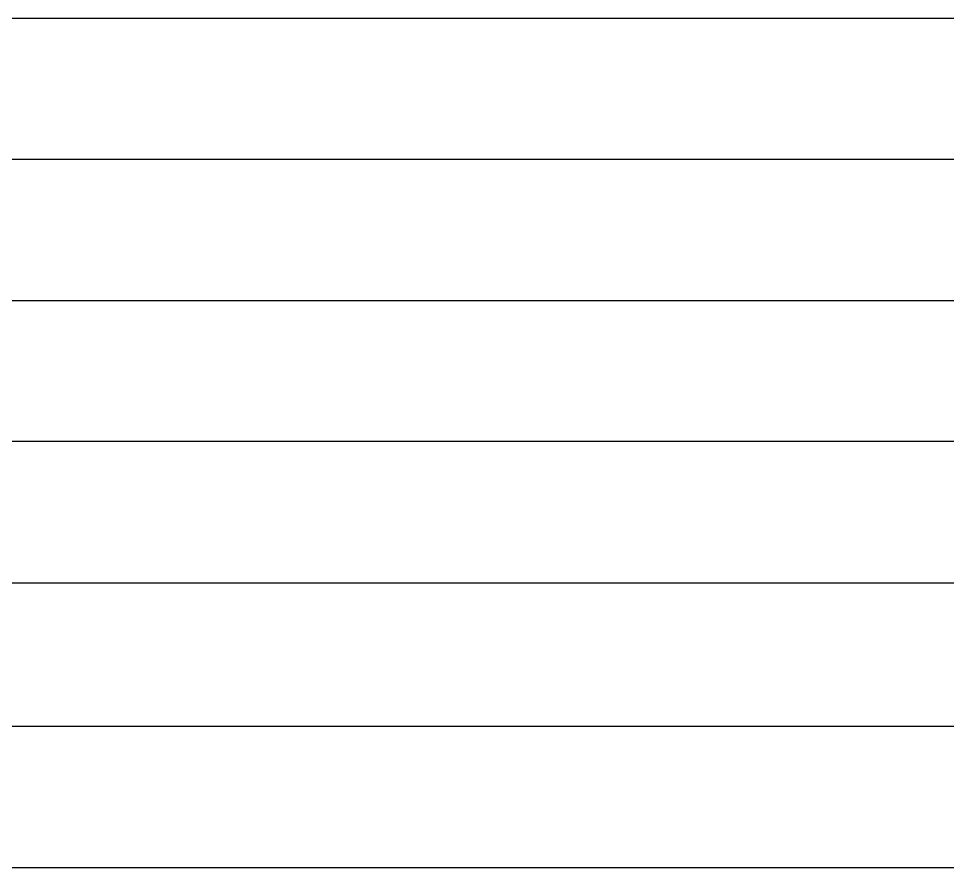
# Model space of a CAD drawing. Extents: x -1789 to 4156, y -3064 to 1391.
# Drawn here: x 3779.2 to 3959.3, y -2493.3 to -2328.7 of the extents above; entities that cross this region are included whole.
import ezdxf

# ---------------------------------------------------------------- set-up
doc = ezdxf.new("R2010")
doc.units = 0
doc.layers.add('1', color=1, linetype='CONTINUOUS')

msp = doc.modelspace()

# ---------------------------------------------------------------- linework, layer by layer
at = {"layer": '1', "linetype": 'Continuous'}
for p, q in [((4106.3209, -2328.65575), (3231.3209, -2328.65575)), ((4106.3209, -2356.0173), (3239.921, -2356.0173)), ((3239.921, -2383.3789), (4106.3209, -2383.3789)), ((4106.3209, -2410.7405), (3239.921, -2410.7405)), ((3239.921, -2438.1021), (4106.3209, -2438.1021)), ((4106.3209, -2465.98215), (3239.921, -2465.98215)), ((3239.921, -2493.34375), (4106.3209, -2493.34375))]:
    msp.add_line(p, q, dxfattribs=at)

doc.saveas('drawing.dxf')
